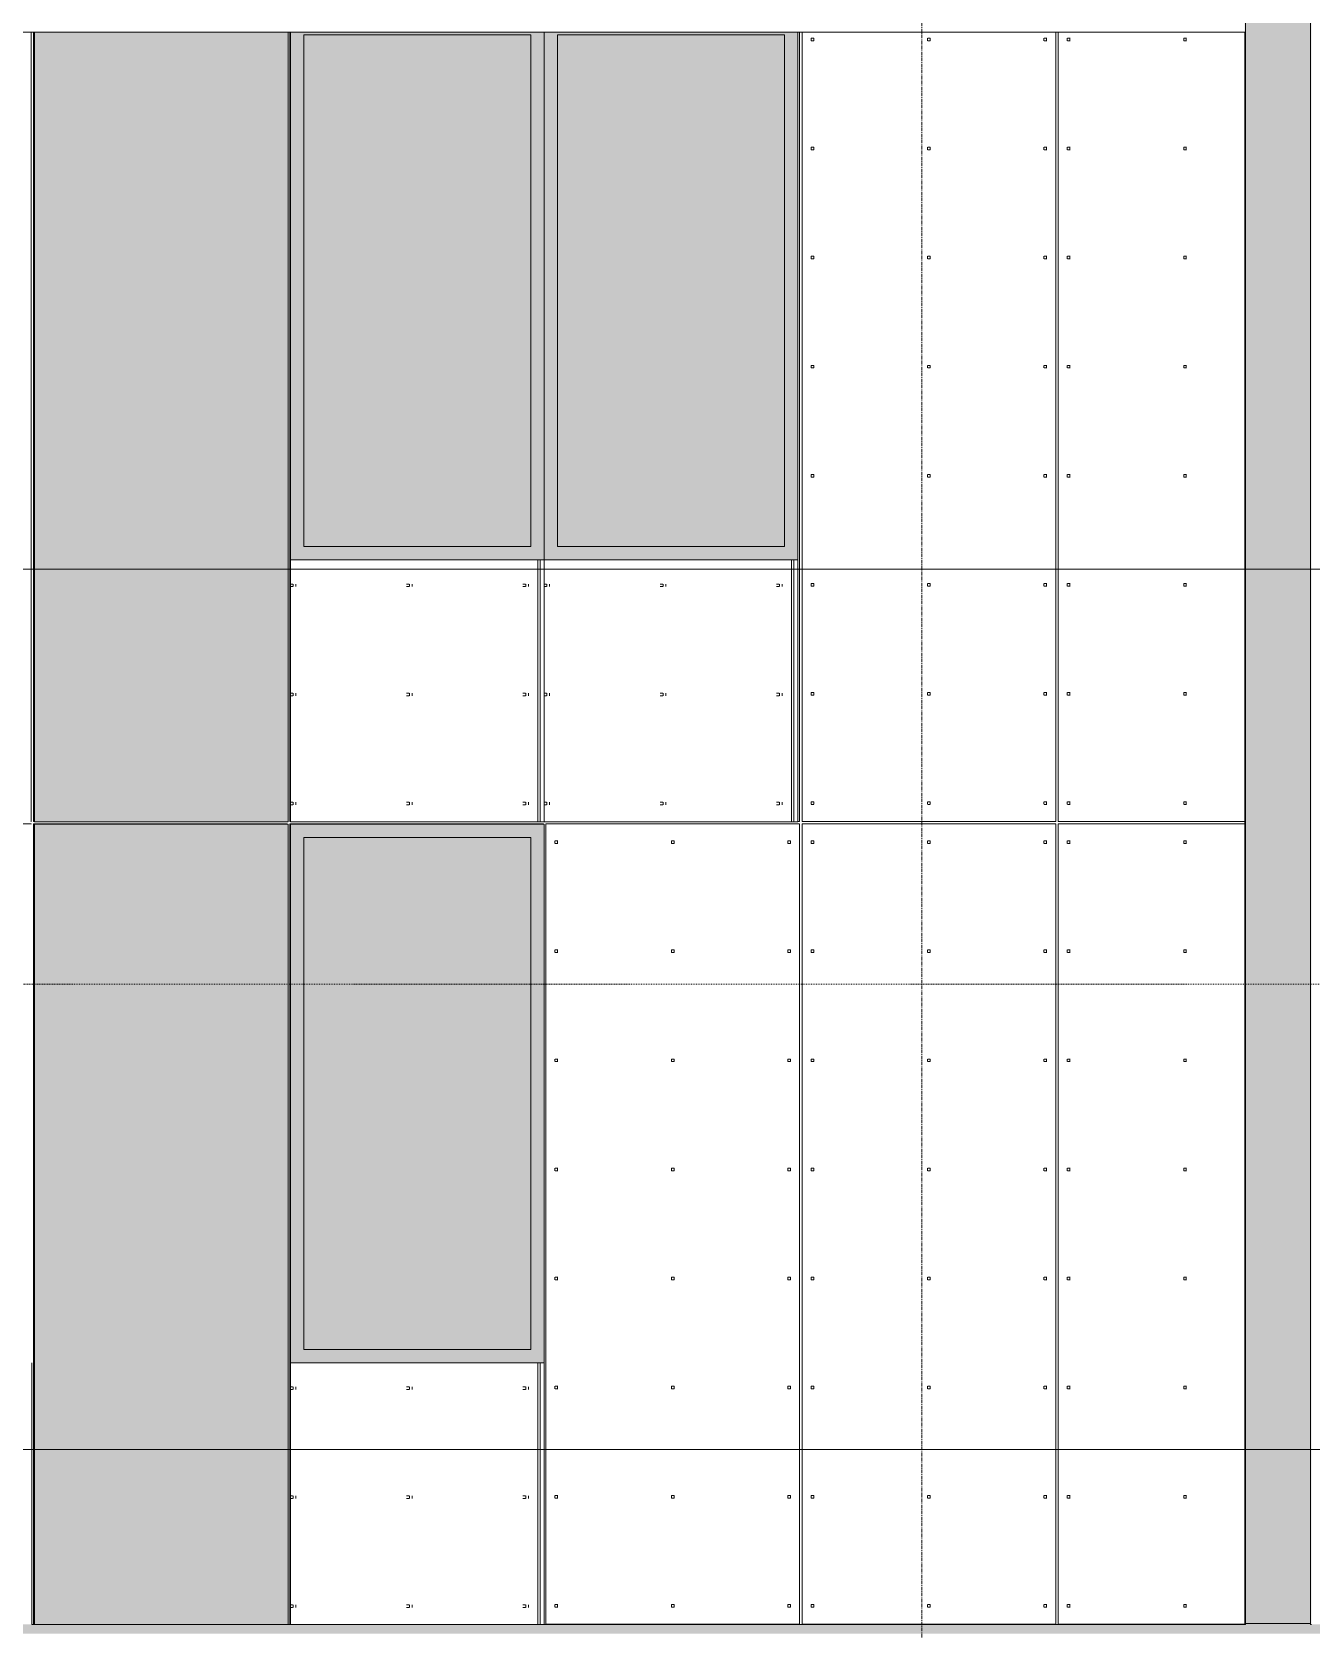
# Model space of a CAD drawing. Header units: inches. Extents: x 1750 to 7619, y -360 to 620.
# Drawn here: x 6231.6 to 6423.4, y 109.1 to 348.5 of the extents above; entities that cross this region are included whole.
import ezdxf

# ---------------------------------------------------------------- set-up
doc = ezdxf.new("R2010")
doc.units = ezdxf.units.IN
doc.header["$MEASUREMENT"] = 0
doc.linetypes.add('Aligning Line 1_8_', pattern=[0.25, 0.125, -0.125])
doc.linetypes.add('Grid Line 1_2_', pattern=[0.875, 0.5, -0.125, 0.125, -0.125])
for name, color, linetype, lineweight in [('0-4', 10, 'Continuous', 5), ('A-CLNG', 13, 'Continuous', 13), ('A-CLNG-1', 13, 'Continuous', 5), ('A-FLOR-LEVL-1', 51, 'Grid Line 1_2_', 9), ('A-GENM', 5, 'Continuous', 9), ('A-GLAZ', 151, 'Continuous', 13), ('A-GLAZ-1', 251, 'Continuous', 9), ('A-WALL', 113, 'Continuous', 13), ('A-WALL-PATT-1', 251, 'Continuous', 9), ('G-ANNO-SYMB', 111, 'Aligning Line 1_8_', 9), ('S-GRID-1', 1, 'Grid Line 1_2_', 9)]:
    doc.layers.add(name, color=color, linetype=linetype, lineweight=lineweight)

# ---------------------------------------------------------------- blocks, each defined once
blk = doc.blocks.new('CTR - 2nd Phase_rvt-2-BUILDING ELEVATION - NORTH')
at = {"layer": 'A-FLOR-LEVL-1'}
for p, q in [((-12558.48, 268), (-9609.49, 268)), ((-12558.48, 136), (-9609.49, 136))]:
    blk.add_line(p, q, dxfattribs=at)
blk = doc.blocks.new('CTR - 1st Phase - Common Walls_rvt-2-BUILDING ELEVATION - NORTH')
at = {"layer": 'A-FLOR-LEVL-1'}
for p, q in [((-12558.48, 268), (-9609.49, 268)), ((-12558.48, 136), (-9609.49, 136))]:
    blk.add_line(p, q, dxfattribs=at)
blk = doc.blocks.new('CTR - 1st Phase -Stairs _ Elevators_rvt-2-BUILDING ELEVATION - NORTH')
at = {"layer": 'A-FLOR-LEVL-1'}
for p, q in [((-12558.48, 268), (-9609.49, 268)), ((-12558.48, 136), (-9609.49, 136))]:
    blk.add_line(p, q, dxfattribs=at)
blk = doc.blocks.new('Basic Wall _ EXT - FIBER CEMENT - LARGE - ___-2162461-BUILDING ELEVATION - NORTH')
at = {"layer": 'A-WALL'}
for p, q in [((-11087.98, 348.51), (-10790.78, 348.51)), ((-10790.78, 348.55), (-10790.78, 348.53)), ((-10790.78, 348.53), (-10790.78, 348.51))]:
    blk.add_line(p, q, dxfattribs=at)
blk = doc.blocks.new('_THE_ WINDOW _ DOOR - Window - 3rd Floor-V24-BUILDING ELEVATION - NORTH')
at = {"layer": 'A-GLAZ'}
h = blk.add_hatch(color=256, dxfattribs=at)
h.paths.add_polyline_path([(-10933.81, 269.37), (-10895.79, 269.37), (-10895.79, 348.51), (-10933.81, 348.51), (-10933.81, 343.64)], flags=0)
h.paths.add_polyline_path([(-10931.81, 271.37), (-10931.81, 348.12), (-10897.79, 348.12), (-10897.79, 271.37), (-10911.75, 271.37)], flags=0)
blk.add_hatch(color=256, dxfattribs=at).paths.add_polyline_path([(-10931.81, 271.37), (-10897.79, 271.37), (-10897.79, 348.12), (-10931.81, 348.12), (-10931.81, 305.4)], flags=0)
at = {"layer": 'A-GLAZ-1'}
h = blk.add_hatch(dxfattribs=at)
h.set_pattern_fill('FP_57', color=256, style=0, pattern_type=2)
h.set_pattern_definition([(0, (-10894.05, 287.55), (-38.4, 120.38), [0.392, -38.007]), (0, (-10894.05, 287.95), (-38.4, 120.38), [0.392, -38.007]), (0, (-10894.05, 303.91), (-38.4, 120.38), [0.392, -38.007]), (0, (-10894.05, 304.3), (-38.4, 120.38), [0.392, -38.007]), (0, (-10894.05, 320.27), (-38.4, 120.38), [0.392, -38.007]), (0, (-10894.05, 320.66), (-38.4, 120.38), [0.392, -38.007]), (0, (-10894.05, 336.62), (-38.4, 120.38), [0.392, -38.007]), (0, (-10894.05, 337.02), (-38.4, 120.38), [0.392, -38.007]), (0, (-10894.05, 352.98), (-38.4, 120.38), [0.392, -38.007]), (0, (-10894.05, 353.38), (-38.4, 120.38), [0.392, -38.007]), (0, (-10894.05, 369.34), (-38.4, 120.38), [0.392, -38.007]), (0, (-10894.05, 369.73), (-38.4, 120.375), [0.392, -38.007]), (0, (-10894.05, 385.7), (-38.4, 120.375), [0.392, -38.007]), (0, (-10894.05, 386.09), (-38.4, 120.375), [0.392, -38.007]), (0, (-10894.05, 402.05), (-38.4, 120.375), [0.392, -38.007]), (0, (-10894.05, 402.45), (-38.4, 120.375), [0.392, -38.007]), (0, (-10876.6, 287.55), (-38.4, 120.38), [0.392, -38.007]), (0, (-10876.6, 287.95), (-38.4, 120.38), [0.392, -38.007]), (0, (-10876.6, 303.91), (-38.4, 120.38), [0.392, -38.007]), (0, (-10876.6, 304.3), (-38.4, 120.38), [0.392, -38.007]), (0, (-10876.6, 320.27), (-38.4, 120.38), [0.392, -38.007]), (0, (-10876.6, 320.66), (-38.4, 120.38), [0.392, -38.007]), (0, (-10876.6, 336.62), (-38.4, 120.38), [0.392, -38.007]), (0, (-10876.6, 337.02), (-38.4, 120.38), [0.392, -38.007]), (0, (-10876.6, 352.98), (-38.4, 120.38), [0.392, -38.007]), (0, (-10876.6, 353.38), (-38.4, 120.38), [0.392, -38.007]), (0, (-10876.6, 369.34), (-38.4, 120.375), [0.392, -38.007]), (0, (-10876.6, 369.73), (-38.4, 120.375), [0.392, -38.007]), (0, (-10876.6, 385.7), (-38.4, 120.375), [0.392, -38.007]), (0, (-10876.6, 386.09), (-38.4, 120.375), [0.392, -38.007]), (0, (-10876.6, 402.05), (-38.4, 120.375), [0.392, -38.007]), (0, (-10876.6, 402.45), (-38.4, 120.375), [0.392, -38.007]), (0, (-10859.15, 287.55), (-38.4, 120.38), [0.392, -38.007]), (0, (-10859.15, 287.95), (-38.4, 120.38), [0.392, -38.007]), (0, (-10859.15, 303.91), (-38.4, 120.38), [0.392, -38.007]), (0, (-10859.15, 304.3), (-38.4, 120.38), [0.392, -38.007]), (0, (-10859.15, 320.27), (-38.4, 120.38), [0.392, -38.007]), (0, (-10859.15, 320.66), (-38.4, 120.38), [0.392, -38.007]), (0, (-10859.15, 336.62), (-38.4, 120.38), [0.392, -38.007]), (0, (-10859.15, 337.02), (-38.4, 120.38), [0.392, -38.007]), (0, (-10859.15, 352.98), (-38.4, 120.38), [0.392, -38.007]), (0, (-10859.15, 353.38), (-38.4, 120.38), [0.392, -38.007]), (0, (-10859.15, 369.34), (-38.4, 120.375), [0.392, -38.007]), (0, (-10859.15, 369.73), (-38.4, 120.375), [0.392, -38.007]), (0, (-10859.15, 385.7), (-38.4, 120.375), [0.392, -38.007]), (0, (-10859.15, 386.09), (-38.4, 120.375), [0.392, -38.007]), (0, (-10859.15, 402.05), (-38.4, 120.375), [0.392, -38.007]), (0, (-10859.15, 402.45), (-38.4, 120.375), [0.392, -38.007]), (90, (-10895.79, 285), (-38.4, 2e-15), [120, -0.375]), (90, (-10895.414, 285), (-38.4, 2e-15), [120, -0.375]), (90, (-10894.048, 287.554), (-38.4, 2e-15), [0.392, -119.982]), (90, (-10894.048, 303.91), (-38.4, 2e-15), [0.392, -119.982]), (90, (-10894.048, 320.268), (-38.4, 2e-15), [0.392, -119.982]), (90, (-10894.048, 336.625), (-38.4, 2e-15), [0.392, -119.982]), (90, (-10894.048, 352.982), (-38.4, 2e-15), [0.392, -119.982]), (90, (-10894.048, 369.34), (-38.4, 2e-15), [0.392, -119.982]), (90, (-10894.048, 385.697), (-38.4, 2e-15), [0.392, -119.982]), (90, (-10894.048, 402.054), (-38.4, 2e-15), [0.392, -119.982]), (90, (-10893.656, 287.554), (-38.4, 2e-15), [0.392, -119.982]), (90, (-10893.656, 303.91), (-38.4, 2e-15), [0.392, -119.982]), (90, (-10893.656, 320.268), (-38.4, 2e-15), [0.392, -119.982]), (90, (-10893.656, 336.625), (-38.4, 2e-15), [0.392, -119.982]), (90, (-10893.656, 352.982), (-38.4, 2e-15), [0.392, -119.982]), (90, (-10893.656, 369.34), (-38.4, 2e-15), [0.392, -119.982]), (90, (-10893.656, 385.697), (-38.4, 2e-15), [0.392, -119.982]), (90, (-10893.656, 402.054), (-38.4, 2e-15), [0.392, -119.982]), (90, (-10876.598, 287.554), (-38.4, 2e-15), [0.392, -119.982]), (90, (-10876.598, 303.91), (-38.4, 2e-15), [0.392, -119.982]), (90, (-10876.598, 320.268), (-38.4, 2e-15), [0.392, -119.982]), (90, (-10876.598, 336.625), (-38.4, 2e-15), [0.392, -119.982]), (90, (-10876.598, 352.982), (-38.4, 2e-15), [0.392, -119.982]), (90, (-10876.598, 369.34), (-38.4, 2e-15), [0.392, -119.982]), (90, (-10876.598, 385.697), (-38.4, 2e-15), [0.392, -119.982]), (90, (-10876.598, 402.054), (-38.4, 2e-15), [0.392, -119.982]), (90, (-10876.206, 287.554), (-38.4, 2e-15), [0.392, -119.982]), (90, (-10876.206, 303.91), (-38.4, 2e-15), [0.392, -119.982]), (90, (-10876.206, 320.268), (-38.4, 2e-15), [0.392, -119.982]), (90, (-10876.206, 336.625), (-38.4, 2e-15), [0.392, -119.982]), (90, (-10876.206, 352.982), (-38.4, 2e-15), [0.392, -119.982]), (90, (-10876.206, 369.34), (-38.4, 2e-15), [0.392, -119.982]), (90, (-10876.206, 385.697), (-38.4, 2e-15), [0.392, -119.982]), (90, (-10876.206, 402.054), (-38.4, 2e-15), [0.392, -119.982]), (90, (-10859.148, 287.554), (-38.4, 2e-15), [0.392, -119.982]), (90, (-10859.148, 303.91), (-38.4, 2e-15), [0.392, -119.982]), (90, (-10859.148, 320.268), (-38.4, 2e-15), [0.392, -119.982]), (90, (-10859.148, 336.625), (-38.4, 2e-15), [0.392, -119.982]), (90, (-10859.148, 352.982), (-38.4, 2e-15), [0.392, -119.982]), (90, (-10859.148, 369.34), (-38.4, 2e-15), [0.392, -119.982]), (90, (-10859.148, 385.697), (-38.4, 2e-15), [0.392, -119.982]), (90, (-10859.148, 402.054), (-38.4, 2e-15), [0.392, -119.982]), (90, (-10858.756, 287.554), (-38.4, 2e-15), [0.392, -119.982]), (90, (-10858.756, 303.91), (-38.4, 2e-15), [0.392, -119.982]), (90, (-10858.756, 320.268), (-38.4, 2e-15), [0.392, -119.982]), (90, (-10858.756, 336.625), (-38.4, 2e-15), [0.392, -119.982]), (90, (-10858.756, 352.982), (-38.4, 2e-15), [0.392, -119.982]), (90, (-10858.756, 369.34), (-38.4, 2e-15), [0.392, -119.982]), (90, (-10858.756, 385.697), (-38.4, 2e-15), [0.392, -119.982]), (90, (-10858.756, 402.054), (-38.4, 2e-15), [0.392, -119.982]), (180, (-10857.39, 284.62), (-38.4, 120.38), [38.025, -0.375]), (180, (-10857.39, 285), (-38.4, 120.38), [38.025, -0.375])])
h.paths.add_polyline_path([(-10895.79, 230.12), (-10895.79, 269.37), (-10933.81, 269.37), (-10933.81, 230.12), (-10911.75, 230.12)], flags=0)
at = {"layer": 'A-GLAZ'}
for p, q in [((-10933.81, 348.53), (-10933.81, 269.37)), ((-10931.81, 271.37), (-10931.81, 348.12)), ((-10931.81, 348.12), (-10897.79, 348.12)), ((-10897.79, 348.12), (-10897.79, 271.37)), ((-10895.79, 269.37), (-10895.79, 348.53)), ((-10897.79, 271.37), (-10931.81, 271.37)), ((-10933.81, 269.37), (-10895.79, 269.37)), ((-10933.81, 269.37), (-10933.81, 230.12)), ((-10895.79, 230.12), (-10895.79, 269.37)), ((-10933.81, 230.12), (-10895.79, 230.12))]:
    blk.add_line(p, q, dxfattribs=at)
blk = doc.blocks.new('_THE_ WINDOW _ DOOR - hvac panel - 3rd floor-2113390-BUILDING ELEVATION - NORTH')
at = {"layer": 'A-GLAZ-1'}
h = blk.add_hatch(dxfattribs=at)
h.set_pattern_fill('FP_56', color=256, style=0, pattern_type=2)
h.set_pattern_definition([(0, (-11215.801, 294.812), (1, 1), [0.5, -1.5]), (90, (-11215.551, 294.562), (-1, 1), [0.5, -1.5])])
h.paths.add_polyline_path([(-11207.24, 230.12), (-11202.99, 230.12), (-11202.99, 348.51), (-11241.01, 348.51), (-11241.01, 230.12)], flags=0)
at = {"layer": 'A-GLAZ'}
for p, q in [((-11241.01, 348.53), (-11241.01, 230.12)), ((-11202.99, 230.12), (-11202.99, 348.53)), ((-11241.01, 230.12), (-11202.99, 230.12))]:
    blk.add_line(p, q, dxfattribs=at)
blk = doc.blocks.new('_THE_ WINDOW _ DOOR - Window - 2nd Floor-2113388-BUILDING ELEVATION - NORTH')
at = {"layer": 'A-GLAZ'}
h = blk.add_hatch(color=256, dxfattribs=at)
h.paths.add_polyline_path([(-11780.99, 149), (-11778.99, 149), (-11778.99, 229.75), (-11817.01, 229.75), (-11817.01, 149), (-11785.18, 149)], flags=0)
h.paths.add_polyline_path([(-11815.01, 151), (-11815.01, 227.75), (-11780.99, 227.75), (-11780.99, 151), (-11785.18, 151)], flags=0)
blk.add_hatch(color=256, dxfattribs=at).paths.add_polyline_path([(-11785.18, 151), (-11780.99, 151), (-11780.99, 227.75), (-11815.01, 227.75), (-11815.01, 151)], flags=0)
at = {"layer": 'A-GLAZ-1'}
h = blk.add_hatch(dxfattribs=at)
h.set_pattern_fill('FP_62', color=256, style=0, pattern_type=2)
h.set_pattern_definition([(0, (-11777.25, 167.18), (-38.4, 120.38), [0.392, -38.007]), (0, (-11777.25, 167.57), (-38.4, 120.38), [0.392, -38.007]), (0, (-11777.25, 183.54), (-38.4, 120.38), [0.392, -38.007]), (0, (-11777.25, 183.93), (-38.4, 120.38), [0.392, -38.007]), (0, (-11777.25, 199.89), (-38.4, 120.38), [0.392, -38.007]), (0, (-11777.25, 200.29), (-38.4, 120.38), [0.392, -38.007]), (0, (-11777.25, 216.25), (-38.4, 120.38), [0.392, -38.007]), (0, (-11777.25, 216.64), (-38.4, 120.38), [0.392, -38.007]), (0, (-11777.25, 232.61), (-38.4, 120.38), [0.392, -38.007]), (0, (-11777.25, 233), (-38.4, 120.38), [0.392, -38.007]), (0, (-11777.25, 248.96), (-38.4, 120.38), [0.392, -38.007]), (0, (-11777.25, 249.36), (-38.4, 120.375), [0.392, -38.007]), (0, (-11777.25, 265.32), (-38.4, 120.375), [0.392, -38.007]), (0, (-11777.25, 265.71), (-38.4, 120.375), [0.392, -38.007]), (0, (-11777.25, 281.68), (-38.4, 120.375), [0.392, -38.007]), (0, (-11777.25, 282.07), (-38.4, 120.375), [0.392, -38.007]), (0, (-11759.8, 167.18), (-38.4, 120.38), [0.392, -38.007]), (0, (-11759.8, 167.57), (-38.4, 120.38), [0.392, -38.007]), (0, (-11759.8, 183.54), (-38.4, 120.38), [0.392, -38.007]), (0, (-11759.8, 183.93), (-38.4, 120.38), [0.392, -38.007]), (0, (-11759.8, 199.89), (-38.4, 120.38), [0.392, -38.007]), (0, (-11759.8, 200.29), (-38.4, 120.38), [0.392, -38.007]), (0, (-11759.8, 216.25), (-38.4, 120.38), [0.392, -38.007]), (0, (-11759.8, 216.64), (-38.4, 120.38), [0.392, -38.007]), (0, (-11759.8, 232.61), (-38.4, 120.38), [0.392, -38.007]), (0, (-11759.8, 233), (-38.4, 120.38), [0.392, -38.007]), (0, (-11759.8, 248.96), (-38.4, 120.375), [0.392, -38.007]), (0, (-11759.8, 249.36), (-38.4, 120.375), [0.392, -38.007]), (0, (-11759.8, 265.32), (-38.4, 120.375), [0.392, -38.007]), (0, (-11759.8, 265.71), (-38.4, 120.375), [0.392, -38.007]), (0, (-11759.8, 281.68), (-38.4, 120.375), [0.392, -38.007]), (0, (-11759.8, 282.07), (-38.4, 120.375), [0.392, -38.007]), (0, (-11742.35, 167.18), (-38.4, 120.38), [0.392, -38.007]), (0, (-11742.35, 167.57), (-38.4, 120.38), [0.392, -38.007]), (0, (-11742.35, 183.54), (-38.4, 120.38), [0.392, -38.007]), (0, (-11742.35, 183.93), (-38.4, 120.38), [0.392, -38.007]), (0, (-11742.35, 199.89), (-38.4, 120.38), [0.392, -38.007]), (0, (-11742.35, 200.29), (-38.4, 120.38), [0.392, -38.007]), (0, (-11742.35, 216.25), (-38.4, 120.38), [0.392, -38.007]), (0, (-11742.35, 216.64), (-38.4, 120.38), [0.392, -38.007]), (0, (-11742.35, 232.61), (-38.4, 120.38), [0.392, -38.007]), (0, (-11742.35, 233), (-38.4, 120.38), [0.392, -38.007]), (0, (-11742.35, 248.96), (-38.4, 120.375), [0.392, -38.007]), (0, (-11742.35, 249.36), (-38.4, 120.375), [0.392, -38.007]), (0, (-11742.35, 265.32), (-38.4, 120.375), [0.392, -38.007]), (0, (-11742.35, 265.71), (-38.4, 120.375), [0.392, -38.007]), (0, (-11742.35, 281.68), (-38.4, 120.375), [0.392, -38.007]), (0, (-11742.35, 282.07), (-38.4, 120.375), [0.392, -38.007]), (90, (-11778.99, 164.625), (-38.4, 2e-15), [120, -0.375]), (90, (-11778.614, 164.625), (-38.4, 2e-15), [120, -0.375]), (90, (-11777.248, 167.18), (-38.4, 2e-15), [0.392, -119.982]), (90, (-11777.248, 183.536), (-38.4, 2e-15), [0.392, -119.982]), (90, (-11777.248, 199.893), (-38.4, 2e-15), [0.392, -119.982]), (90, (-11777.248, 216.25), (-38.4, 2e-15), [0.392, -119.982]), (90, (-11777.248, 232.607), (-38.4, 2e-15), [0.392, -119.982]), (90, (-11777.248, 248.964), (-38.4, 2e-15), [0.392, -119.982]), (90, (-11777.248, 265.322), (-38.4, 2e-15), [0.392, -119.982]), (90, (-11777.248, 281.68), (-38.4, 2e-15), [0.392, -119.982]), (90, (-11776.856, 167.18), (-38.4, 2e-15), [0.392, -119.982]), (90, (-11776.856, 183.536), (-38.4, 2e-15), [0.392, -119.982]), (90, (-11776.856, 199.893), (-38.4, 2e-15), [0.392, -119.982]), (90, (-11776.856, 216.25), (-38.4, 2e-15), [0.392, -119.982]), (90, (-11776.856, 232.607), (-38.4, 2e-15), [0.392, -119.982]), (90, (-11776.856, 248.964), (-38.4, 2e-15), [0.392, -119.982]), (90, (-11776.856, 265.322), (-38.4, 2e-15), [0.392, -119.982]), (90, (-11776.856, 281.68), (-38.4, 2e-15), [0.392, -119.982]), (90, (-11759.798, 167.18), (-38.4, 2e-15), [0.392, -119.982]), (90, (-11759.798, 183.536), (-38.4, 2e-15), [0.392, -119.982]), (90, (-11759.798, 199.893), (-38.4, 2e-15), [0.392, -119.982]), (90, (-11759.798, 216.25), (-38.4, 2e-15), [0.392, -119.982]), (90, (-11759.798, 232.607), (-38.4, 2e-15), [0.392, -119.982]), (90, (-11759.798, 248.964), (-38.4, 2e-15), [0.392, -119.982]), (90, (-11759.798, 265.322), (-38.4, 2e-15), [0.392, -119.982]), (90, (-11759.798, 281.68), (-38.4, 2e-15), [0.392, -119.982]), (90, (-11759.406, 167.18), (-38.4, 2e-15), [0.392, -119.982]), (90, (-11759.406, 183.536), (-38.4, 2e-15), [0.392, -119.982]), (90, (-11759.406, 199.893), (-38.4, 2e-15), [0.392, -119.982]), (90, (-11759.406, 216.25), (-38.4, 2e-15), [0.392, -119.982]), (90, (-11759.406, 232.607), (-38.4, 2e-15), [0.392, -119.982]), (90, (-11759.406, 248.964), (-38.4, 2e-15), [0.392, -119.982]), (90, (-11759.406, 265.322), (-38.4, 2e-15), [0.392, -119.982]), (90, (-11759.406, 281.68), (-38.4, 2e-15), [0.392, -119.982]), (90, (-11742.348, 167.18), (-38.4, 2e-15), [0.392, -119.982]), (90, (-11742.348, 183.536), (-38.4, 2e-15), [0.392, -119.982]), (90, (-11742.348, 199.893), (-38.4, 2e-15), [0.392, -119.982]), (90, (-11742.348, 216.25), (-38.4, 2e-15), [0.392, -119.982]), (90, (-11742.348, 232.607), (-38.4, 2e-15), [0.392, -119.982]), (90, (-11742.348, 248.964), (-38.4, 2e-15), [0.392, -119.982]), (90, (-11742.348, 265.322), (-38.4, 2e-15), [0.392, -119.982]), (90, (-11742.348, 281.68), (-38.4, 2e-15), [0.392, -119.982]), (90, (-11741.956, 167.18), (-38.4, 2e-15), [0.392, -119.982]), (90, (-11741.956, 183.536), (-38.4, 2e-15), [0.392, -119.982]), (90, (-11741.956, 199.893), (-38.4, 2e-15), [0.392, -119.982]), (90, (-11741.956, 216.25), (-38.4, 2e-15), [0.392, -119.982]), (90, (-11741.956, 232.607), (-38.4, 2e-15), [0.392, -119.982]), (90, (-11741.956, 248.964), (-38.4, 2e-15), [0.392, -119.982]), (90, (-11741.956, 265.322), (-38.4, 2e-15), [0.392, -119.982]), (90, (-11741.956, 281.68), (-38.4, 2e-15), [0.392, -119.982]), (180, (-11740.59, 164.25), (-38.4, 120.38), [38.025, -0.375]), (180, (-11740.59, 164.62), (-38.4, 120.38), [38.025, -0.375])])
h.paths.add_polyline_path([(-11778.99, 109.75), (-11778.99, 149), (-11817.01, 149), (-11817.01, 109.75)], flags=0)
at = {"layer": 'A-GLAZ'}
for p, q in [((-11778.99, 229.75), (-11817.01, 229.75)), ((-11817.01, 229.75), (-11817.01, 149)), ((-11815.01, 151), (-11815.01, 227.75)), ((-11815.01, 227.75), (-11780.99, 227.75)), ((-11780.99, 227.75), (-11780.99, 151)), ((-11778.99, 149), (-11778.99, 229.75)), ((-11780.99, 151), (-11815.01, 151)), ((-11817.01, 149), (-11778.99, 149)), ((-11817.01, 149), (-11817.01, 109.75)), ((-11778.99, 109.75), (-11778.99, 149)), ((-11817.01, 109.75), (-11778.99, 109.75))]:
    blk.add_line(p, q, dxfattribs=at)
blk = doc.blocks.new('_THE_ WINDOW _ DOOR - hvac panel - 2nd floor-2113876-BUILDING ELEVATION - NORTH')
at = {"layer": 'A-GLAZ-1'}
h = blk.add_hatch(dxfattribs=at)
h.set_pattern_fill('FP_59', color=256, style=0, pattern_type=2)
h.set_pattern_definition([(0, (-11715.189, 174.437), (1, 1), [0.5, -1.5]), (90, (-11714.939, 174.187), (-1, 1), [0.5, -1.5])])
h.paths.add_polyline_path([(-11729.83, 109.75), (-11702.38, 109.75), (-11702.38, 229.75), (-11740.4, 229.75), (-11740.4, 109.75)], flags=0)
at = {"layer": 'A-GLAZ'}
for p, q in [((-11702.38, 229.75), (-11740.4, 229.75)), ((-11740.4, 109.75), (-11740.4, 229.75)), ((-11702.38, 229.75), (-11702.38, 109.75)), ((-11702.38, 109.75), (-11740.4, 109.75))]:
    blk.add_line(p, q, dxfattribs=at)
blk = doc.blocks.new('_THE_ WINDOW _ DOOR - Window - 3rd Floor-2113396-BUILDING ELEVATION - NORTH')
at = {"layer": 'A-GLAZ'}
h = blk.add_hatch(color=256, dxfattribs=at)
h.paths.add_polyline_path([(-10893.79, 269.37), (-10857.76, 269.37), (-10857.76, 348.51), (-10895.79, 348.51), (-10895.79, 269.37)], flags=0)
h.paths.add_polyline_path([(-10859.76, 271.37), (-10893.79, 271.37), (-10893.79, 348.12), (-10859.76, 348.12), (-10859.76, 343.64)], flags=0)
blk.add_hatch(color=256, dxfattribs=at).paths.add_polyline_path([(-10893.79, 271.37), (-10859.76, 271.37), (-10859.76, 348.12), (-10893.79, 348.12), (-10893.79, 305.4)], flags=0)
at = {"layer": 'A-GLAZ-1'}
h = blk.add_hatch(dxfattribs=at)
h.set_pattern_fill('FP_88', color=256, style=0, pattern_type=2)
h.set_pattern_definition([(180, (-10897.53, 287.55), (38.4, 120.38), [0.392, -38.007]), (180, (-10897.53, 287.95), (38.4, 120.38), [0.392, -38.007]), (180, (-10897.53, 303.91), (38.4, 120.38), [0.392, -38.007]), (180, (-10897.53, 304.3), (38.4, 120.38), [0.392, -38.007]), (180, (-10897.53, 320.27), (38.4, 120.38), [0.392, -38.007]), (180, (-10897.53, 320.66), (38.4, 120.38), [0.392, -38.007]), (180, (-10897.53, 336.62), (38.4, 120.38), [0.392, -38.007]), (180, (-10897.53, 337.02), (38.4, 120.38), [0.392, -38.007]), (180, (-10897.53, 352.98), (38.4, 120.38), [0.392, -38.007]), (180, (-10897.53, 353.38), (38.4, 120.38), [0.392, -38.007]), (180, (-10897.53, 369.34), (38.4, 120.38), [0.392, -38.007]), (180, (-10897.53, 369.73), (38.4, 120.375), [0.392, -38.007]), (180, (-10897.53, 385.7), (38.4, 120.375), [0.392, -38.007]), (180, (-10897.53, 386.09), (38.4, 120.375), [0.392, -38.007]), (180, (-10897.53, 402.05), (38.4, 120.375), [0.392, -38.007]), (180, (-10897.53, 402.45), (38.4, 120.375), [0.392, -38.007]), (180, (-10914.98, 287.55), (38.4, 120.38), [0.392, -38.007]), (180, (-10914.98, 287.95), (38.4, 120.38), [0.392, -38.007]), (180, (-10914.98, 303.91), (38.4, 120.38), [0.392, -38.007]), (180, (-10914.98, 304.3), (38.4, 120.38), [0.392, -38.007]), (180, (-10914.98, 320.27), (38.4, 120.38), [0.392, -38.007]), (180, (-10914.98, 320.66), (38.4, 120.38), [0.392, -38.007]), (180, (-10914.98, 336.62), (38.4, 120.38), [0.392, -38.007]), (180, (-10914.98, 337.02), (38.4, 120.38), [0.392, -38.007]), (180, (-10914.98, 352.98), (38.4, 120.38), [0.392, -38.007]), (180, (-10914.98, 353.38), (38.4, 120.38), [0.392, -38.007]), (180, (-10914.98, 369.34), (38.4, 120.375), [0.392, -38.007]), (180, (-10914.98, 369.73), (38.4, 120.375), [0.392, -38.007]), (180, (-10914.98, 385.7), (38.4, 120.375), [0.392, -38.007]), (180, (-10914.98, 386.09), (38.4, 120.375), [0.392, -38.007]), (180, (-10914.98, 402.05), (38.4, 120.375), [0.392, -38.007]), (180, (-10914.98, 402.45), (38.4, 120.375), [0.392, -38.007]), (180, (-10932.43, 287.55), (38.4, 120.38), [0.392, -38.007]), (180, (-10932.43, 287.95), (38.4, 120.38), [0.392, -38.007]), (180, (-10932.43, 303.91), (38.4, 120.38), [0.392, -38.007]), (180, (-10932.43, 304.3), (38.4, 120.38), [0.392, -38.007]), (180, (-10932.43, 320.27), (38.4, 120.38), [0.392, -38.007]), (180, (-10932.43, 320.66), (38.4, 120.38), [0.392, -38.007]), (180, (-10932.43, 336.62), (38.4, 120.38), [0.392, -38.007]), (180, (-10932.43, 337.02), (38.4, 120.38), [0.392, -38.007]), (180, (-10932.43, 352.98), (38.4, 120.38), [0.392, -38.007]), (180, (-10932.43, 353.38), (38.4, 120.38), [0.392, -38.007]), (180, (-10932.43, 369.34), (38.4, 120.375), [0.392, -38.007]), (180, (-10932.43, 369.73), (38.4, 120.375), [0.392, -38.007]), (180, (-10932.43, 385.7), (38.4, 120.375), [0.392, -38.007]), (180, (-10932.43, 386.09), (38.4, 120.375), [0.392, -38.007]), (180, (-10932.43, 402.05), (38.4, 120.375), [0.392, -38.007]), (180, (-10932.43, 402.45), (38.4, 120.375), [0.392, -38.007]), (90, (-10895.79, 285), (38.4, -2e-15), [120, -0.375]), (90, (-10896.164, 285), (38.4, -2e-15), [120, -0.375]), (90, (-10897.53, 287.554), (38.4, -2e-15), [0.392, -119.982]), (90, (-10897.53, 303.91), (38.4, -2e-15), [0.392, -119.982]), (90, (-10897.53, 320.268), (38.4, -2e-15), [0.392, -119.982]), (90, (-10897.53, 336.625), (38.4, -2e-15), [0.392, -119.982]), (90, (-10897.53, 352.982), (38.4, -2e-15), [0.392, -119.982]), (90, (-10897.53, 369.34), (38.4, -2e-15), [0.392, -119.982]), (90, (-10897.53, 385.697), (38.4, -2e-15), [0.392, -119.982]), (90, (-10897.53, 402.054), (38.4, -2e-15), [0.392, -119.982]), (90, (-10897.923, 287.554), (38.4, -2e-15), [0.392, -119.982]), (90, (-10897.923, 303.91), (38.4, -2e-15), [0.392, -119.982]), (90, (-10897.923, 320.268), (38.4, -2e-15), [0.392, -119.982]), (90, (-10897.923, 336.625), (38.4, -2e-15), [0.392, -119.982]), (90, (-10897.923, 352.982), (38.4, -2e-15), [0.392, -119.982]), (90, (-10897.923, 369.34), (38.4, -2e-15), [0.392, -119.982]), (90, (-10897.923, 385.697), (38.4, -2e-15), [0.392, -119.982]), (90, (-10897.923, 402.054), (38.4, -2e-15), [0.392, -119.982]), (90, (-10914.98, 287.554), (38.4, -2e-15), [0.392, -119.982]), (90, (-10914.98, 303.91), (38.4, -2e-15), [0.392, -119.982]), (90, (-10914.98, 320.268), (38.4, -2e-15), [0.392, -119.982]), (90, (-10914.98, 336.625), (38.4, -2e-15), [0.392, -119.982]), (90, (-10914.98, 352.982), (38.4, -2e-15), [0.392, -119.982]), (90, (-10914.98, 369.34), (38.4, -2e-15), [0.392, -119.982]), (90, (-10914.98, 385.697), (38.4, -2e-15), [0.392, -119.982]), (90, (-10914.98, 402.054), (38.4, -2e-15), [0.392, -119.982]), (90, (-10915.373, 287.554), (38.4, -2e-15), [0.392, -119.982]), (90, (-10915.373, 303.91), (38.4, -2e-15), [0.392, -119.982]), (90, (-10915.373, 320.268), (38.4, -2e-15), [0.392, -119.982]), (90, (-10915.373, 336.625), (38.4, -2e-15), [0.392, -119.982]), (90, (-10915.373, 352.982), (38.4, -2e-15), [0.392, -119.982]), (90, (-10915.373, 369.34), (38.4, -2e-15), [0.392, -119.982]), (90, (-10915.373, 385.697), (38.4, -2e-15), [0.392, -119.982]), (90, (-10915.373, 402.054), (38.4, -2e-15), [0.392, -119.982]), (90, (-10932.43, 287.554), (38.4, -2e-15), [0.392, -119.982]), (90, (-10932.43, 303.91), (38.4, -2e-15), [0.392, -119.982]), (90, (-10932.43, 320.268), (38.4, -2e-15), [0.392, -119.982]), (90, (-10932.43, 336.625), (38.4, -2e-15), [0.392, -119.982]), (90, (-10932.43, 352.982), (38.4, -2e-15), [0.392, -119.982]), (90, (-10932.43, 369.34), (38.4, -2e-15), [0.392, -119.982]), (90, (-10932.43, 385.697), (38.4, -2e-15), [0.392, -119.982]), (90, (-10932.43, 402.054), (38.4, -2e-15), [0.392, -119.982]), (90, (-10932.823, 287.554), (38.4, -2e-15), [0.392, -119.982]), (90, (-10932.823, 303.91), (38.4, -2e-15), [0.392, -119.982]), (90, (-10932.823, 320.268), (38.4, -2e-15), [0.392, -119.982]), (90, (-10932.823, 336.625), (38.4, -2e-15), [0.392, -119.982]), (90, (-10932.823, 352.982), (38.4, -2e-15), [0.392, -119.982]), (90, (-10932.823, 369.34), (38.4, -2e-15), [0.392, -119.982]), (90, (-10932.823, 385.697), (38.4, -2e-15), [0.392, -119.982]), (90, (-10932.823, 402.054), (38.4, -2e-15), [0.392, -119.982]), (0, (-10934.19, 284.62), (38.4, 120.38), [38.025, -0.375]), (0, (-10934.19, 285), (38.4, 120.38), [38.025, -0.375])])
h.paths.add_polyline_path([(-10857.76, 230.12), (-10857.76, 269.37), (-10895.79, 269.37), (-10895.79, 230.12), (-10890.17, 230.12)], flags=0)
at = {"layer": 'A-GLAZ'}
for p, q in [((-10895.79, 348.53), (-10895.79, 269.37)), ((-10893.79, 348.12), (-10859.76, 348.12)), ((-10893.79, 271.37), (-10893.79, 348.12)), ((-10859.76, 348.12), (-10859.76, 271.37)), ((-10857.76, 269.37), (-10857.76, 348.52)), ((-10859.76, 271.37), (-10893.79, 271.37)), ((-10895.79, 269.37), (-10857.76, 269.37)), ((-10895.79, 269.37), (-10895.79, 230.12)), ((-10857.76, 230.12), (-10857.76, 269.37)), ((-10895.79, 230.12), (-10857.76, 230.12))]:
    blk.add_line(p, q, dxfattribs=at)
blk = doc.blocks.new('Family1 - SCUPPER-2154893-BUILDING ELEVATION - NORTH')
at = {"layer": 'A-GENM'}
for points in [[(-11673.98, 109.75), (-11673.85, 109.75), (-11673.85, 395.5), (-11673.98, 395.5), (-11673.98, 109.87)], [(-11673.85, 109.87), (-11664.1, 109.88), (-11664.1, 395.5), (-11673.85, 395.5), (-11673.85, 110)], [(-11664.1, 109.75), (-11663.98, 109.75), (-11663.98, 395.5), (-11664.1, 395.5), (-11664.1, 109.76)]]:
    blk.add_hatch(color=256, dxfattribs=at).paths.add_polyline_path(points, flags=0)
for p, q in [((-11673.85, 109.75), (-11673.85, 395.5)), ((-11664.1, 109.75), (-11664.1, 395.5)), ((-11673.98, 109.75), (-11673.98, 348.52)), ((-11673.85, 109.75), (-11673.98, 109.75)), ((-11663.98, 109.75), (-11664.1, 109.75))]:
    blk.add_line(p, q, dxfattribs=at)

msp = doc.modelspace()

# ---------------------------------------------------------------- hatches: boundary and pattern name
at = {"layer": 'A-CLNG-1'}
msp.add_hatch(color=256, dxfattribs=at).paths.add_polyline_path([(6577.4338, 108.375), (7223.7963, 108.375), (7223.7963, 109.75), (6856.1088, 109.75), (6856.1088, 109.875), (6846.3588, 109.8738), (6846.3588, 109.75), (6423.3338, 109.7917), (6423.3338, 109.875), (6413.5838, 109.8519), (6413.5838, 109.75), (6116.1338, 109.75), (6116.1338, 109.875), (6106.3838, 109.832), (6106.3838, 109.75), (5771.5963, 109.75), (5771.5963, 108.375), (6577.0588, 108.375)], flags=0)
at = {"layer": 'A-WALL-PATT-1'}
h = msp.add_hatch(dxfattribs=at)
h.set_pattern_fill('FP_46', color=256, style=0, pattern_type=2)
h.set_pattern_definition([(0, (7193.2, 112.3), (-38.4, 120.375), [0.392, -38.007]), (0, (7193.2, 112.7), (-38.4, 120.375), [0.392, -38.007]), (0, (7193.2, 128.66), (-38.4, 120.375), [0.392, -38.007]), (0, (7193.2, 129.05), (-38.4, 120.375), [0.392, -38.007]), (0, (7193.2, 145.02), (-38.4, 120.375), [0.392, -38.007]), (0, (7193.2, 145.41), (-38.4, 120.375), [0.392, -38.007]), (0, (7193.2, 161.38), (-38.4, 120.375), [0.392, -38.007]), (0, (7193.2, 161.77), (-38.4, 120.375), [0.392, -38.007]), (0, (7193.2, 177.73), (-38.4, 120.375), [0.392, -38.007]), (0, (7193.2, 178.12), (-38.4, 120.375), [0.392, -38.007]), (0, (7193.2, 194.09), (-38.4, 120.375), [0.392, -38.007]), (0, (7193.2, 194.48), (-38.4, 120.375), [0.392, -38.007]), (0, (7193.2, 210.45), (-38.4, 120.375), [0.392, -38.007]), (0, (7193.2, 210.84), (-38.4, 120.375), [0.392, -38.007]), (0, (7193.2, 226.8), (-38.4, 120.375), [0.392, -38.007]), (0, (7193.2, 227.2), (-38.4, 120.375), [0.392, -38.007]), (0, (7210.65, 112.3), (-38.4, 120.375), [0.392, -38.007]), (0, (7210.65, 112.7), (-38.4, 120.375), [0.392, -38.007]), (0, (7210.65, 128.66), (-38.4, 120.375), [0.392, -38.007]), (0, (7210.65, 129.05), (-38.4, 120.375), [0.392, -38.007]), (0, (7210.65, 145.02), (-38.4, 120.375), [0.392, -38.007]), (0, (7210.65, 145.41), (-38.4, 120.375), [0.392, -38.007]), (0, (7210.65, 161.38), (-38.4, 120.375), [0.392, -38.007]), (0, (7210.65, 161.77), (-38.4, 120.375), [0.392, -38.007]), (0, (7210.65, 177.73), (-38.4, 120.375), [0.392, -38.007]), (0, (7210.65, 178.12), (-38.4, 120.375), [0.392, -38.007]), (0, (7210.65, 194.09), (-38.4, 120.375), [0.392, -38.007]), (0, (7210.65, 194.48), (-38.4, 120.375), [0.392, -38.007]), (0, (7210.65, 210.45), (-38.4, 120.375), [0.392, -38.007]), (0, (7210.65, 210.84), (-38.4, 120.375), [0.392, -38.007]), (0, (7210.65, 226.8), (-38.4, 120.375), [0.392, -38.007]), (0, (7210.65, 227.2), (-38.4, 120.375), [0.392, -38.007]), (0, (7228.1, 112.3), (-38.4, 120.375), [0.392, -38.007]), (0, (7228.1, 112.7), (-38.4, 120.375), [0.392, -38.007]), (0, (7228.1, 128.66), (-38.4, 120.375), [0.392, -38.007]), (0, (7228.1, 129.05), (-38.4, 120.375), [0.392, -38.007]), (0, (7228.1, 145.02), (-38.4, 120.375), [0.392, -38.007]), (0, (7228.1, 145.41), (-38.4, 120.375), [0.392, -38.007]), (0, (7228.1, 161.38), (-38.4, 120.375), [0.392, -38.007]), (0, (7228.1, 161.77), (-38.4, 120.375), [0.392, -38.007]), (0, (7228.1, 177.73), (-38.4, 120.375), [0.392, -38.007]), (0, (7228.1, 178.12), (-38.4, 120.375), [0.392, -38.007]), (0, (7228.1, 194.09), (-38.4, 120.375), [0.392, -38.007]), (0, (7228.1, 194.48), (-38.4, 120.375), [0.392, -38.007]), (0, (7228.1, 210.45), (-38.4, 120.375), [0.392, -38.007]), (0, (7228.1, 210.84), (-38.4, 120.375), [0.392, -38.007]), (0, (7228.1, 226.8), (-38.4, 120.375), [0.392, -38.007]), (0, (7228.1, 227.2), (-38.4, 120.375), [0.392, -38.007]), (90, (7191.46, 109.75), (-38.4, 2e-15), [120, -0.375]), (90, (7191.834, 109.75), (-38.4, 2e-15), [120, -0.375]), (90, (7193.2, 112.304), (-38.4, 2e-15), [0.392, -119.982]), (90, (7193.2, 128.66), (-38.4, 2e-15), [0.392, -119.982]), (90, (7193.2, 145.018), (-38.4, 2e-15), [0.392, -119.982]), (90, (7193.2, 161.375), (-38.4, 2e-15), [0.392, -119.982]), (90, (7193.2, 177.732), (-38.4, 2e-15), [0.392, -119.982]), (90, (7193.2, 194.09), (-38.4, 2e-15), [0.392, -119.982]), (90, (7193.2, 210.447), (-38.4, 2e-15), [0.392, -119.982]), (90, (7193.2, 226.804), (-38.4, 2e-15), [0.392, -119.982]), (90, (7193.593, 112.304), (-38.4, 2e-15), [0.392, -119.982]), (90, (7193.593, 128.66), (-38.4, 2e-15), [0.392, -119.982]), (90, (7193.593, 145.018), (-38.4, 2e-15), [0.392, -119.982]), (90, (7193.593, 161.375), (-38.4, 2e-15), [0.392, -119.982]), (90, (7193.593, 177.732), (-38.4, 2e-15), [0.392, -119.982]), (90, (7193.593, 194.09), (-38.4, 2e-15), [0.392, -119.982]), (90, (7193.593, 210.447), (-38.4, 2e-15), [0.392, -119.982]), (90, (7193.593, 226.804), (-38.4, 2e-15), [0.392, -119.982]), (90, (7210.65, 112.304), (-38.4, 2e-15), [0.392, -119.982]), (90, (7210.65, 128.66), (-38.4, 2e-15), [0.392, -119.982]), (90, (7210.65, 145.018), (-38.4, 2e-15), [0.392, -119.982]), (90, (7210.65, 161.375), (-38.4, 2e-15), [0.392, -119.982]), (90, (7210.65, 177.732), (-38.4, 2e-15), [0.392, -119.982]), (90, (7210.65, 194.09), (-38.4, 2e-15), [0.392, -119.982]), (90, (7210.65, 210.447), (-38.4, 2e-15), [0.392, -119.982]), (90, (7210.65, 226.804), (-38.4, 2e-15), [0.392, -119.982]), (90, (7211.043, 112.304), (-38.4, 2e-15), [0.392, -119.982]), (90, (7211.043, 128.66), (-38.4, 2e-15), [0.392, -119.982]), (90, (7211.043, 145.018), (-38.4, 2e-15), [0.392, -119.982]), (90, (7211.043, 161.375), (-38.4, 2e-15), [0.392, -119.982]), (90, (7211.043, 177.732), (-38.4, 2e-15), [0.392, -119.982]), (90, (7211.043, 194.09), (-38.4, 2e-15), [0.392, -119.982]), (90, (7211.043, 210.447), (-38.4, 2e-15), [0.392, -119.982]), (90, (7211.043, 226.804), (-38.4, 2e-15), [0.392, -119.982]), (90, (7228.1, 112.304), (-38.4, 2e-15), [0.392, -119.982]), (90, (7228.1, 128.66), (-38.4, 2e-15), [0.392, -119.982]), (90, (7228.1, 145.018), (-38.4, 2e-15), [0.392, -119.982]), (90, (7228.1, 161.375), (-38.4, 2e-15), [0.392, -119.982]), (90, (7228.1, 177.732), (-38.4, 2e-15), [0.392, -119.982]), (90, (7228.1, 194.09), (-38.4, 2e-15), [0.392, -119.982]), (90, (7228.1, 210.447), (-38.4, 2e-15), [0.392, -119.982]), (90, (7228.1, 226.804), (-38.4, 2e-15), [0.392, -119.982]), (90, (7228.493, 112.304), (-38.4, 2e-15), [0.392, -119.982]), (90, (7228.493, 128.66), (-38.4, 2e-15), [0.392, -119.982]), (90, (7228.493, 145.018), (-38.4, 2e-15), [0.392, -119.982]), (90, (7228.493, 161.375), (-38.4, 2e-15), [0.392, -119.982]), (90, (7228.493, 177.732), (-38.4, 2e-15), [0.392, -119.982]), (90, (7228.493, 194.09), (-38.4, 2e-15), [0.392, -119.982]), (90, (7228.493, 210.447), (-38.4, 2e-15), [0.392, -119.982]), (90, (7228.493, 226.804), (-38.4, 2e-15), [0.392, -119.982]), (180, (7229.86, 109.38), (-38.4, 120.375), [38.025, -0.375]), (180, (7229.86, 109.75), (-38.4, 120.375), [38.025, -0.375])])
h.paths.add_polyline_path([(6193.6213, 109.75), (6193.6213, 109.875), (6193.6213, 229.75), (6231.6463, 229.75), (6231.6463, 109.75), (6232.0213, 109.7606), (6232.0213, 229.75), (6270.0463, 229.75), (6270.0463, 109.75), (6270.4213, 109.7688), (6270.4253, 229.75), (6308.4463, 229.75), (6308.4463, 109.75), (6413.4588, 109.75), (6413.4588, 348.5081), (6346.4713, 348.5081), (6346.4713, 230.125), (6270.4213, 230.125), (6270.4213, 348.5081), (6270.0463, 348.5081), (6270.0446, 230.125), (6232.0213, 230.125), (6232.0213, 348.5081), (6192.6838, 348.5081), (6192.6838, 310), (6231.4588, 310), (6231.4588, 230.125), (6116.4463, 230.125), (6116.4463, 348.5081), (6116.2588, 348.5081), (6116.2588, 109.75), (6155.2213, 109.75), (6155.2213, 229.75), (6193.2463, 229.75), (6193.2463, 109.75), (6193.3088, 109.75)], flags=0)
h.paths.add_polyline_path([(6154.5657, 310), (6154.6588, 310), (6154.6551, 348.5081), (6154.4713, 348.5081), (6154.4713, 310)], flags=0)

# ---------------------------------------------------------------- linework, layer by layer
at = {"layer": 'A-CLNG'}
msp.add_line((6413.5838, 109.875), (6423.3338, 109.875), dxfattribs=at)
at = {"layer": 'A-FLOR-LEVL-1'}
for p, q in [((4646.5044, 268), (7593.9954, 268)), ((4646.5044, 136), (7593.9954, 136))]:
    msp.add_line(p, q, dxfattribs=at)
at = {"layer": 'A-WALL'}
for p, q in [((6232.0213, 230.125), (6232.0213, 348.5297)), ((6270.0463, 348.5297), (6270.0463, 230.125)), ((6413.4588, 109.75), (6413.4588, 348.5165)), ((6270.4213, 230.125), (6270.4213, 269.375)), ((6346.4713, 269.375), (6346.4713, 230.125)), ((6270.0463, 230.125), (6232.0213, 230.125)), ((6346.4713, 230.125), (6270.4213, 230.125)), ((6232.0213, 109.75), (6232.0213, 229.75)), ((6232.0213, 229.75), (6270.0463, 229.75)), ((6270.0463, 229.75), (6270.0463, 109.75)), ((6231.6463, 149), (6231.6463, 109.75)), ((6270.4213, 109.75), (6270.4213, 149)), ((6308.4463, 149), (6308.4463, 109.75)), ((6231.6463, 109.75), (6232.0213, 109.75)), ((6270.0463, 109.75), (6270.4213, 109.75)), ((6308.4463, 109.75), (6413.4588, 109.75))]:
    msp.add_line(p, q, dxfattribs=at)
at = {"layer": 'G-ANNO-SYMB'}
msp.add_line((7498.075, 205.7608), (4742.443, 205.7608), dxfattribs=at)
at = {"layer": 'S-GRID-1'}
msp.add_line((6365.0463, -159.8356), (6365.0463, 470.5), dxfattribs=at)

# ---------------------------------------------------------------- block references
at = {"layer": '0-4'}
for name in ['CTR - 2nd Phase_rvt-2-BUILDING ELEVATION - NORTH', 'CTR - 1st Phase - Common Walls_rvt-2-BUILDING ELEVATION - NORTH', 'CTR - 1st Phase -Stairs _ Elevators_rvt-2-BUILDING ELEVATION - NORTH']:
    msp.add_blockref(name, (17204.2357, 0), dxfattribs=at)
at = {"layer": 'A-GENM'}
msp.add_blockref('Family1 - SCUPPER-2154893-BUILDING ELEVATION - NORTH', (18087.4357, 0), dxfattribs=at)
at = {"layer": 'A-GLAZ'}
for name, p in [('_THE_ WINDOW _ DOOR - hvac panel - 3rd floor-2113390-BUILDING ELEVATION - NORTH', (17473.0357, 0)), ('_THE_ WINDOW _ DOOR - Window - 3rd Floor-V24-BUILDING ELEVATION - NORTH', (17204.2357, 0)), ('_THE_ WINDOW _ DOOR - Window - 3rd Floor-2113396-BUILDING ELEVATION - NORTH', (17204.2357, 0)), ('_THE_ WINDOW _ DOOR - hvac panel - 2nd floor-2113876-BUILDING ELEVATION - NORTH', (17972.4232, 0)), ('_THE_ WINDOW _ DOOR - Window - 2nd Floor-2113388-BUILDING ELEVATION - NORTH', (18087.4357, 0))]:
    msp.add_blockref(name, p, dxfattribs=at)
at = {"layer": 'A-WALL'}
msp.add_blockref('Basic Wall _ EXT - FIBER CEMENT - LARGE - ___-2162461-BUILDING ELEVATION - NORTH', (17204.2357, 0), dxfattribs=at)

doc.saveas('drawing.dxf')
